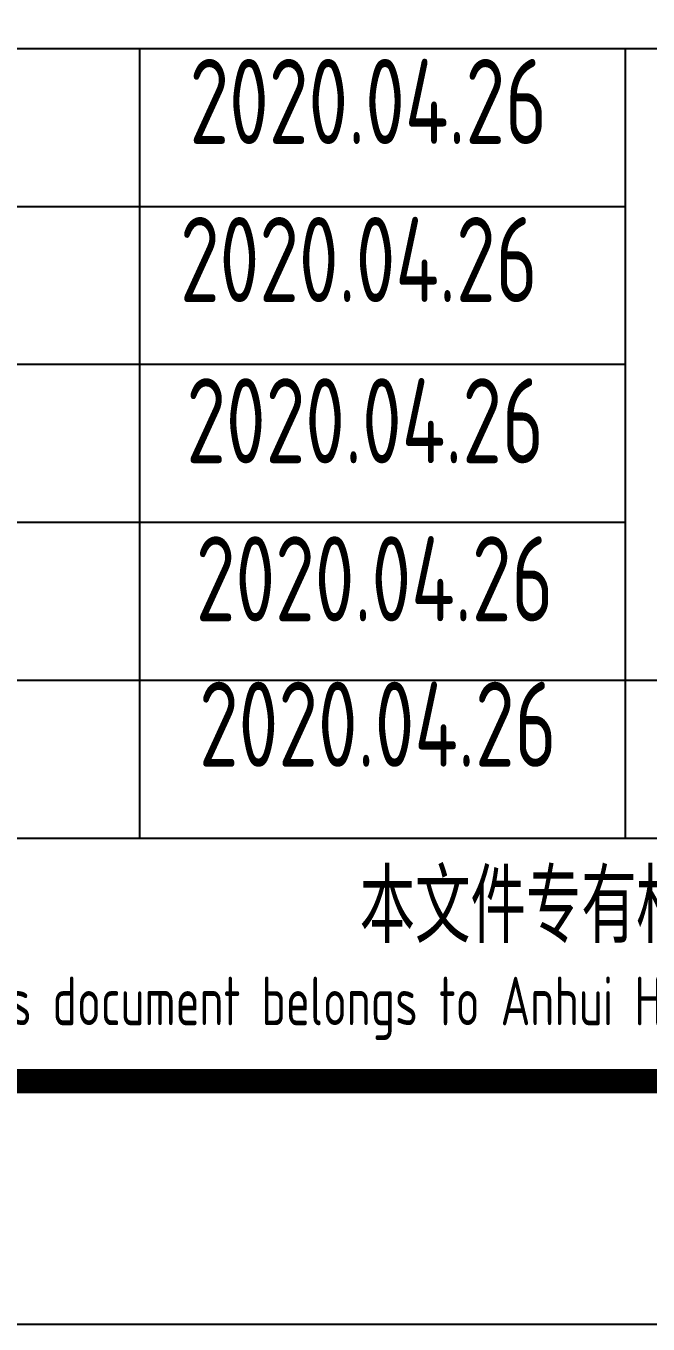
# Model space of a CAD drawing. Extents: x 5211311 to 5622788, y -441754 to -251897.
# Drawn here: x 5277138 to 5279698, y -340059 to -334716 of the extents above; entities that cross this region are included whole.
import ezdxf
from ezdxf.enums import TextEntityAlignment as Align

# ---------------------------------------------------------------- set-up
doc = ezdxf.new("R2010")
doc.units = 0
doc.header["$LTSCALE"] = 1000
doc.header["$MEASUREMENT"] = 0
doc.layers.get('0').update_dxf_attribs({"linetype": 'CONTINUOUS'})
doc.layers.add('PUB_TITLE', color=4, linetype='CONTINUOUS')
doc.styles.add('AHD', font='sceie.shx', dxfattribs={"width": 0.7, "bigfont": 'sceic.shx'})
doc.styles.add('sceie', font='sceie.shx', dxfattribs={"width": 0.7, "bigfont": 'sceic.shx'})

# ---------------------------------------------------------------- blocks, each defined once
blk = doc.blocks.new('签名')
at = {"style": 'sceie', "width": 0.8}
for p in [(5486670.1, -514111), (5486631, -514761.6), (5486657.1, -515425.2), (5486696.1, -516075.8), (5486709.1, -516674.4)]:
    blk.add_attdef('2020.4.26', text='', height=350, dxfattribs=at).set_placement(p, align=Align.MIDDLE)

msp = doc.modelspace()

# ---------------------------------------------------------------- linework, layer by layer
for p, q in [((5274106, -334808.5), (5292106, -334808.5)), ((5277606, -338058.5), (5277606, -334808.5)), ((5279606, -338058.5), (5279606, -334808.5)), ((5274106, -335458.5), (5279606, -335458.5)), ((5274106, -336108.5), (5279606, -336108.5)), ((5274106, -336758.5), (5279606, -336758.5)), ((5274106, -337408.5), (5292106, -337408.5)), ((5274106, -338058.5), (5292106, -338058.5)), ((5274106, -339058.5), (5292106, -339058.5)), ((5274106, -339058.5), (5292106, -339058.5)), ((5274106, -339058.5), (5292106, -339058.5))]:
    msp.add_line(p, q)
at = {"layer": 'PUB_TITLE'}
msp.add_lwpolyline([(5233706, -340058.5), (5293106, -340058.5), (5293106, -298058.5), (5233706, -298058.5)], close=True, dxfattribs=at)
at = {"layer": 'PUB_TITLE', "const_width": 100}
msp.add_lwpolyline([(5236206, -339058.5), (5292106, -339058.5), (5292106, -299058.5), (5236206, -299058.5)], close=True, dxfattribs=at)

# ---------------------------------------------------------------- block references
at = {"color": 0}
ref = msp.add_blockref('签名', (-208123.2, 179085), dxfattribs=at)
ref.add_attrib('2020.4.26', '2020.04.26', dxfattribs={"height": 350, "style": 'sceie', "width": 0.8}).set_placement((5278586, -337589.4), align=Align.MIDDLE)
ref.add_attrib('2020.4.26', '2020.04.26', dxfattribs={"height": 350, "style": 'sceie', "width": 0.8}).set_placement((5278572.9, -336990.8), align=Align.MIDDLE)
ref.add_attrib('2020.4.26', '2020.04.26', dxfattribs={"height": 350, "style": 'sceie', "width": 0.8}).set_placement((5278533.9, -336340.2), align=Align.MIDDLE)
ref.add_attrib('2020.4.26', '2020.04.26', dxfattribs={"height": 350, "style": 'sceie', "width": 0.8}).set_placement((5278507.8, -335676.6), align=Align.MIDDLE)
ref.add_attrib('2020.4.26', '2020.04.26', dxfattribs={"height": 350, "style": 'sceie', "width": 0.8}).set_placement((5278546.9, -335026), align=Align.MIDDLE)

# ---------------------------------------------------------------- texts
at = {"style": 'AHD', "width": 0.8}
for s, height, p in [('本文件专有权属安徽华东化工医药工程有限责任公司所有,未经许可不得复制或转让给第三方', 300, (5283106, -338358.5)), ('本文件专有权属安徽华东化工医药工程有限责任公司所有,未经许可不得复制或转让给第三方', 300, (5283106, -338358.5)), ('The proprietary right of this document belongs to Anhui Huadong Chemical And Medical Engineering  Co.,Ltd.  and any replication or transfer to the 3rd. side is forbidden without its permission. ', 200, (5283106, -338758.5)), ('The proprietary right of this document belongs to Anhui Huadong Chemical And Medical Engineering  Co.,Ltd.  and any replication or transfer to the 3rd. side is forbidden without its permission. ', 200, (5283106, -338758.5))]:
    msp.add_text(s, height=height, dxfattribs=at).set_placement(p, align=Align.MIDDLE)

doc.saveas('drawing.dxf')
